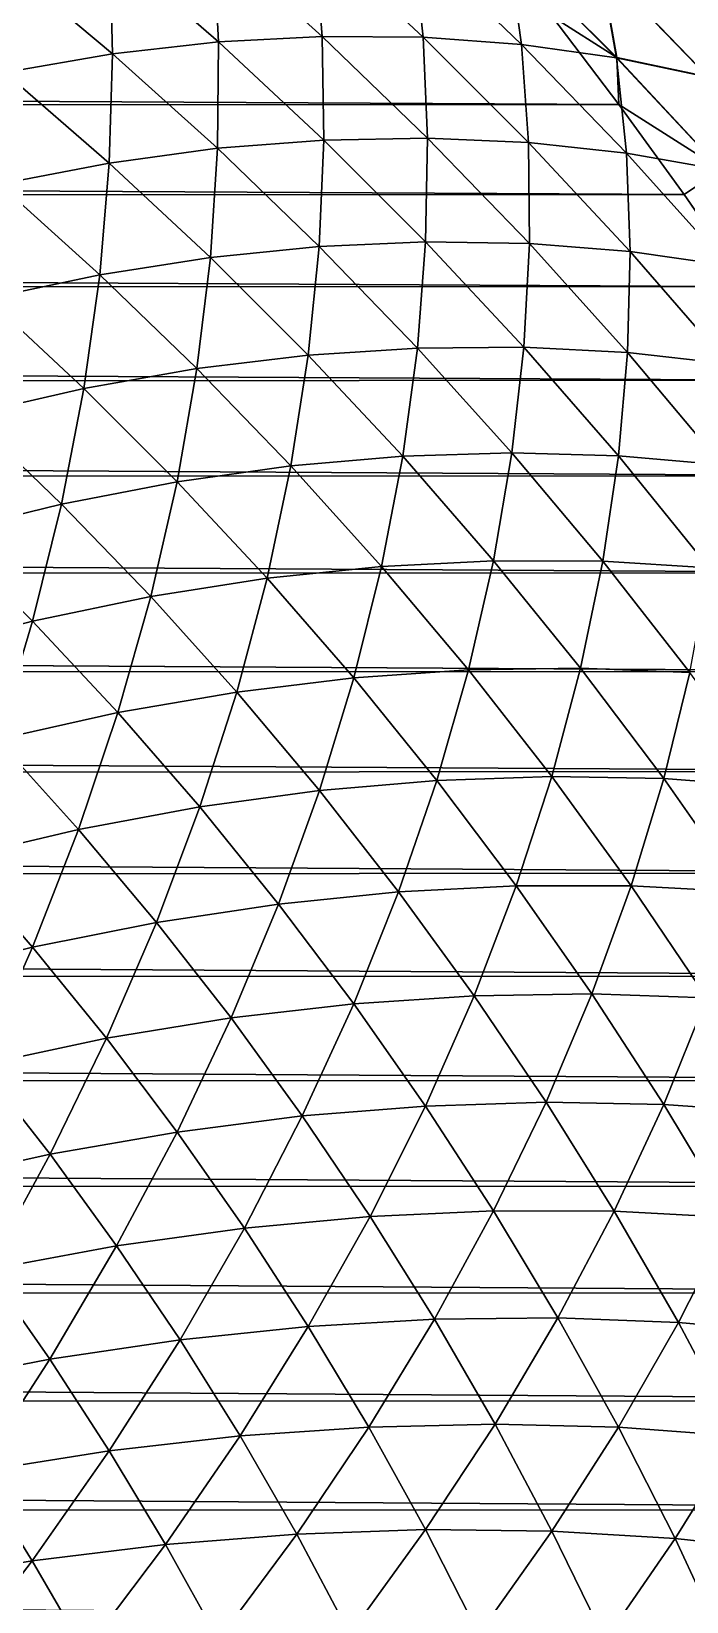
# Model space of a CAD drawing. Header units: millimetres. Extents: x -3250 to 5350, y -3250 to 3250.
# Drawn here: x 4990.6 to 5102.8, y 257.8 to 526.7 of the extents above; entities that cross this region are included whole.
import ezdxf

# ---------------------------------------------------------------- set-up
doc = ezdxf.new("R2010")
doc.units = ezdxf.units.MM
doc.header["$MEASUREMENT"] = 0
doc.layers.add('MESH_3D', color=2, linetype='CONTINUOUS')

msp = doc.modelspace()

# ---------------------------------------------------------------- linework, layer by layer
at = {"layer": 'MESH_3D'}
for points in [[(4986.01, 538.42, 25900), (5004.53, 522.88, 25900), (5004.04, 541.1, 25875.58)], [(5004.04, 541.1, 25875.58), (5022.65, 524.93, 25875.58), (5021.73, 542.66, 25850.7)], [(5004.53, 522.88, 25900), (5022.65, 524.93, 25875.58), (5004.04, 541.1, 25875.58)], [(5021.73, 542.66, 25850.7), (5040.38, 525.87, 25850.7), (5039.02, 543.12, 25825.39)], [(5022.65, 524.93, 25875.58), (5040.38, 525.87, 25850.7), (5021.73, 542.66, 25850.7)], [(5039.02, 543.12, 25825.39), (5057.68, 525.72, 25825.39), (5055.87, 542.48, 25799.69)], [(5040.38, 525.87, 25850.7), (5057.68, 525.72, 25825.39), (5039.02, 543.12, 25825.39)], [(5055.87, 542.48, 25799.69), (5074.49, 524.49, 25799.69), (5072.21, 540.77, 25773.62)], [(5057.68, 525.72, 25825.39), (5074.49, 524.49, 25799.69), (5055.87, 542.48, 25799.69)], [(5072.21, 540.77, 25773.62), (5090.77, 522.21, 25773.62), (5088, 538, 25747.21)], [(5074.49, 524.49, 25799.69), (5090.77, 522.21, 25773.62), (5072.21, 540.77, 25773.62)], [(5072.26, 540.82, 5726.58), (5090.82, 522.26, 5726.58), (5079.71, 529.35, 5718.59)], [(5088.04, 538.04, 5752.96), (5090.82, 522.26, 5726.58), (5072.26, 540.82, 5726.58)], [(4986.09, 519.71, 25923.94), (5004.53, 522.88, 25900), (4986.01, 538.42, 25900)], [(5088, 538, 25747.21), (5106.45, 518.9, 25747.21), (5103.18, 534.2, 25720.51)], [(5090.77, 522.21, 25773.62), (5106.45, 518.9, 25747.21), (5088, 538, 25747.21)], [(5088.04, 538.04, 5752.96), (5106.49, 518.93, 5752.96), (5090.82, 522.26, 5726.58)], [(5103.21, 534.23, 5779.65), (5106.49, 518.93, 5752.96), (5088.04, 538.04, 5752.96)], [(2531.09, 527.57, 917.86), (5079.71, 529.35, 5718.59), (5091.2, 514.23, 5712.48)], [(2542.5, 512.48, 911.8), (2531.09, 527.57, 917.86), (5091.2, 514.23, 5712.48)], [(5090.82, 522.26, 5726.58), (5091.2, 514.23, 5712.48), (5079.71, 529.35, 5718.59)], [(5004.53, 522.88, 25900), (5022.5, 506.7, 25900), (5022.65, 524.93, 25875.58)], [(5022.5, 506.7, 25900), (5040.68, 508.11, 25875.58), (5022.65, 524.93, 25875.58)], [(5022.65, 524.93, 25875.58), (5040.68, 508.11, 25875.58), (5040.38, 525.87, 25850.7)], [(5040.38, 525.87, 25850.7), (5058.43, 508.43, 25850.7), (5057.68, 525.72, 25825.39)], [(5040.68, 508.11, 25875.58), (5058.43, 508.43, 25850.7), (5040.38, 525.87, 25850.7)], [(5057.68, 525.72, 25825.39), (5075.72, 507.68, 25825.39), (5074.49, 524.49, 25799.69)], [(5058.43, 508.43, 25850.7), (5075.72, 507.68, 25825.39), (5057.68, 525.72, 25825.39)], [(5074.49, 524.49, 25799.69), (5092.48, 505.87, 25799.69), (5090.77, 522.21, 25773.62)], [(5075.72, 507.68, 25825.39), (5092.48, 505.87, 25799.69), (5074.49, 524.49, 25799.69)], [(4986.09, 519.71, 25923.94), (5003.96, 504.18, 25923.94), (5004.53, 522.88, 25900)], [(5003.96, 504.18, 25923.94), (5022.5, 506.7, 25900), (5004.53, 522.88, 25900)], [(5090.77, 522.21, 25773.62), (5108.66, 503.02, 25773.62), (5106.45, 518.9, 25747.21)], [(5092.48, 505.87, 25799.69), (5108.66, 503.02, 25773.62), (5090.77, 522.21, 25773.62)], [(5090.82, 522.26, 5726.58), (5108.71, 503.07, 5726.58), (5091.2, 514.23, 5712.48)], [(5106.49, 518.93, 5752.96), (5108.71, 503.07, 5726.58), (5090.82, 522.26, 5726.58)], [(4985.12, 500.55, 25947.35), (5003.96, 504.18, 25923.94), (4986.09, 519.71, 25923.94)], [(2542.5, 512.48, 911.8), (5091.2, 514.23, 5712.48), (5102.36, 498.79, 5706.56)], [(5108.71, 503.07, 5726.58), (5102.36, 498.79, 5706.56), (5091.2, 514.23, 5712.48)], [(2553.57, 497.07, 905.92), (2542.5, 512.48, 911.8), (5102.36, 498.79, 5706.56)], [(5040.68, 508.11, 25875.58), (5058.11, 490.68, 25875.58), (5058.43, 508.43, 25850.7)], [(5058.11, 490.68, 25875.58), (5075.87, 490.38, 25850.7), (5058.43, 508.43, 25850.7)], [(5058.43, 508.43, 25850.7), (5075.87, 490.38, 25850.7), (5075.72, 507.68, 25825.39)], [(5003.96, 504.18, 25923.94), (5021.28, 488.03, 25923.94), (5022.5, 506.7, 25900)], [(5021.28, 488.03, 25923.94), (5039.9, 489.9, 25900), (5022.5, 506.7, 25900)], [(5022.5, 506.7, 25900), (5039.9, 489.9, 25900), (5040.68, 508.11, 25875.58)], [(5039.9, 489.9, 25900), (5058.11, 490.68, 25875.58), (5040.68, 508.11, 25875.58)], [(5075.72, 507.68, 25825.39), (5093.12, 489.02, 25825.39), (5092.48, 505.87, 25799.69)], [(5075.87, 490.38, 25850.7), (5093.12, 489.02, 25825.39), (5075.72, 507.68, 25825.39)], [(5092.48, 505.87, 25799.69), (5109.8, 486.63, 25799.69), (5108.66, 503.02, 25773.62)], [(5093.12, 489.02, 25825.39), (5109.8, 486.63, 25799.69), (5092.48, 505.87, 25799.69)], [(4985.12, 500.55, 25947.35), (5002.32, 485.06, 25947.35), (5003.96, 504.18, 25923.94)], [(5002.32, 485.06, 25947.35), (5021.28, 488.03, 25923.94), (5003.96, 504.18, 25923.94)], [(5108.71, 503.07, 5726.58), (5113.17, 483.04, 5700.82), (5102.36, 498.79, 5706.56)], [(4983.07, 480.97, 25970.23), (5002.32, 485.06, 25947.35), (4985.12, 500.55, 25947.35)], [(2553.57, 497.07, 905.92), (5102.36, 498.79, 5706.56), (5113.17, 483.04, 5700.82)], [(2564.3, 481.35, 900.22), (2553.57, 497.07, 905.92), (5113.17, 483.04, 5700.82)], [(5021.28, 488.03, 25923.94), (5038.03, 471.28, 25923.94), (5039.9, 489.9, 25900)], [(5038.03, 471.28, 25923.94), (5056.7, 472.5, 25900), (5039.9, 489.9, 25900)], [(5039.9, 489.9, 25900), (5056.7, 472.5, 25900), (5058.11, 490.68, 25875.58)], [(5056.7, 472.5, 25900), (5074.93, 472.65, 25875.58), (5058.11, 490.68, 25875.58)], [(5058.11, 490.68, 25875.58), (5074.93, 472.65, 25875.58), (5075.87, 490.38, 25850.7)], [(5074.93, 472.65, 25875.58), (5092.66, 471.73, 25850.7), (5075.87, 490.38, 25850.7)], [(5075.87, 490.38, 25850.7), (5092.66, 471.73, 25850.7), (5093.12, 489.02, 25825.39)], [(5002.32, 485.06, 25947.35), (5018.97, 468.97, 25947.35), (5021.28, 488.03, 25923.94)], [(5018.97, 468.97, 25947.35), (5038.03, 471.28, 25923.94), (5021.28, 488.03, 25923.94)], [(5092.66, 471.73, 25850.7), (5109.85, 469.77, 25825.39), (5093.12, 489.02, 25825.39)], [(5093.12, 489.02, 25825.39), (5109.85, 469.77, 25825.39), (5109.8, 486.63, 25799.69)], [(4983.07, 480.97, 25970.23), (4999.59, 465.57, 25970.23), (5002.32, 485.06, 25947.35)], [(4999.59, 465.57, 25970.23), (5018.97, 468.97, 25947.35), (5002.32, 485.06, 25947.35)], [(2564.3, 481.35, 900.22), (5113.17, 483.04, 5700.82), (5123.63, 466.99, 5695.26)], [(2574.68, 465.34, 894.7), (2564.3, 481.35, 900.22), (5123.63, 466.99, 5695.26)], [(4979.94, 461.05, 25992.53), (4999.59, 465.57, 25970.23), (4983.07, 480.97, 25970.23)], [(5018.97, 468.97, 25947.35), (5035.06, 452.32, 25947.35), (5038.03, 471.28, 25923.94)], [(5035.06, 452.32, 25947.35), (5054.18, 453.96, 25923.94), (5038.03, 471.28, 25923.94)], [(5038.03, 471.28, 25923.94), (5054.18, 453.96, 25923.94), (5056.7, 472.5, 25900)], [(5054.18, 453.96, 25923.94), (5072.88, 454.53, 25900), (5056.7, 472.5, 25900)], [(5056.7, 472.5, 25900), (5072.88, 454.53, 25900), (5074.93, 472.65, 25875.58)], [(5072.88, 454.53, 25900), (5091.1, 454.04, 25875.58), (5074.93, 472.65, 25875.58)], [(5074.93, 472.65, 25875.58), (5091.1, 454.04, 25875.58), (5092.66, 471.73, 25850.7)], [(5091.1, 454.04, 25875.58), (5108.8, 452.5, 25850.7), (5092.66, 471.73, 25850.7)], [(5092.66, 471.73, 25850.7), (5108.8, 452.5, 25850.7), (5109.85, 469.77, 25825.39)], [(4999.59, 465.57, 25970.23), (5015.57, 449.59, 25970.23), (5018.97, 468.97, 25947.35)], [(5015.57, 449.59, 25970.23), (5035.06, 452.32, 25947.35), (5018.97, 468.97, 25947.35)], [(2574.68, 465.34, 894.7), (5123.63, 466.99, 5695.26), (5133.73, 450.66, 5689.89)], [(2584.7, 449.04, 889.38), (2574.68, 465.34, 894.7), (5133.73, 450.66, 5689.89)], [(4979.94, 461.05, 25992.53), (4995.77, 445.77, 25992.53), (4999.59, 465.57, 25970.23)], [(4995.77, 445.77, 25992.53), (5015.57, 449.59, 25970.23), (4999.59, 465.57, 25970.23)], [(4975.71, 440.84, 26014.23), (4995.77, 445.77, 25992.53), (4979.94, 461.05, 25992.53)], [(5054.18, 453.96, 25923.94), (5069.71, 436.09, 25923.94), (5072.88, 454.53, 25900)], [(5069.71, 436.09, 25923.94), (5088.42, 436.01, 25900), (5072.88, 454.53, 25900)], [(5072.88, 454.53, 25900), (5088.42, 436.01, 25900), (5091.1, 454.04, 25875.58)], [(5015.57, 449.59, 25970.23), (5030.97, 433.07, 25970.23), (5035.06, 452.32, 25947.35)], [(5030.97, 433.07, 25970.23), (5050.55, 435.12, 25947.35), (5035.06, 452.32, 25947.35)], [(5035.06, 452.32, 25947.35), (5050.55, 435.12, 25947.35), (5054.18, 453.96, 25923.94)], [(5050.55, 435.12, 25947.35), (5069.71, 436.09, 25923.94), (5054.18, 453.96, 25923.94)], [(5088.42, 436.01, 25900), (5106.62, 434.88, 25875.58), (5091.1, 454.04, 25875.58)], [(5091.1, 454.04, 25875.58), (5106.62, 434.88, 25875.58), (5108.8, 452.5, 25850.7)], [(2584.7, 449.04, 889.38), (5133.73, 450.66, 5689.89), (5143.47, 434.04, 5684.72)], [(2594.37, 432.46, 884.24), (2584.7, 449.04, 889.38), (5143.47, 434.04, 5684.72)], [(4995.77, 445.77, 25992.53), (5011.05, 429.94, 25992.53), (5015.57, 449.59, 25970.23)], [(5011.05, 429.94, 25992.53), (5030.97, 433.07, 25970.23), (5015.57, 449.59, 25970.23)], [(4975.71, 440.84, 26014.23), (4990.84, 425.71, 26014.23), (4995.77, 445.77, 25992.53)], [(4990.84, 425.71, 26014.23), (5011.05, 429.94, 25992.53), (4995.77, 445.77, 25992.53)], [(4970.39, 420.39, 26035.3), (4990.84, 425.71, 26014.23), (4975.71, 440.84, 26014.23)], [(5050.55, 435.12, 25947.35), (5065.43, 417.38, 25947.35), (5069.71, 436.09, 25923.94)], [(5065.43, 417.38, 25947.35), (5084.62, 417.69, 25923.94), (5069.71, 436.09, 25923.94)], [(5069.71, 436.09, 25923.94), (5084.62, 417.69, 25923.94), (5088.42, 436.01, 25900)], [(5084.62, 417.69, 25923.94), (5103.31, 416.95, 25900), (5088.42, 436.01, 25900)], [(5088.42, 436.01, 25900), (5103.31, 416.95, 25900), (5106.62, 434.88, 25875.58)], [(2594.37, 432.46, 884.24), (5143.47, 434.04, 5684.72), (5152.84, 417.15, 5679.74)], [(5011.05, 429.94, 25992.53), (5025.78, 413.59, 25992.53), (5030.97, 433.07, 25970.23)], [(5025.78, 413.59, 25992.53), (5045.79, 416.02, 25970.23), (5030.97, 433.07, 25970.23)], [(5030.97, 433.07, 25970.23), (5045.79, 416.02, 25970.23), (5050.55, 435.12, 25947.35)], [(5045.79, 416.02, 25970.23), (5065.43, 417.38, 25947.35), (5050.55, 435.12, 25947.35)], [(2603.67, 415.62, 879.3), (2594.37, 432.46, 884.24), (5152.84, 417.15, 5679.74)], [(4990.84, 425.71, 26014.23), (5005.43, 410.07, 26014.23), (5011.05, 429.94, 25992.53)], [(5005.43, 410.07, 26014.23), (5025.78, 413.59, 25992.53), (5011.05, 429.94, 25992.53)], [(4970.39, 420.39, 26035.3), (4984.8, 405.46, 26035.3), (4990.84, 425.71, 26014.23)], [(4984.8, 405.46, 26035.3), (5005.43, 410.07, 26014.23), (4990.84, 425.71, 26014.23)], [(2603.67, 415.62, 879.3), (5152.84, 417.15, 5679.74), (5161.84, 400, 5674.96)], [(5045.79, 416.02, 25970.23), (5060.01, 398.46, 25970.23), (5065.43, 417.38, 25947.35)], [(5060.01, 398.46, 25970.23), (5079.68, 399.14, 25947.35), (5065.43, 417.38, 25947.35)], [(5065.43, 417.38, 25947.35), (5079.68, 399.14, 25947.35), (5084.62, 417.69, 25923.94)], [(5079.68, 399.14, 25947.35), (5098.87, 398.78, 25923.94), (5084.62, 417.69, 25923.94)], [(5084.62, 417.69, 25923.94), (5098.87, 398.78, 25923.94), (5103.31, 416.95, 25900)], [(5098.87, 398.78, 25923.94), (5117.53, 397.39, 25900), (5103.31, 416.95, 25900)], [(2612.6, 398.52, 874.56), (2603.67, 415.62, 879.3), (5161.84, 400, 5674.96)], [(5025.78, 413.59, 25992.53), (5039.92, 396.73, 25992.53), (5045.79, 416.02, 25970.23)], [(5039.92, 396.73, 25992.53), (5060.01, 398.46, 25970.23), (5045.79, 416.02, 25970.23)], [(5005.43, 410.07, 26014.23), (5019.46, 393.92, 26014.23), (5025.78, 413.59, 25992.53)], [(5019.46, 393.92, 26014.23), (5039.92, 396.73, 25992.53), (5025.78, 413.59, 25992.53)], [(4984.8, 405.46, 26035.3), (4998.69, 390.04, 26035.3), (5005.43, 410.07, 26014.23)], [(4998.69, 390.04, 26035.3), (5019.46, 393.92, 26014.23), (5005.43, 410.07, 26014.23)], [(4977.66, 385.07, 26055.73), (4998.69, 390.04, 26035.3), (4984.8, 405.46, 26035.3)], [(2612.6, 398.52, 874.56), (5161.84, 400, 5674.96), (5170.46, 382.6, 5670.38)], [(2621.14, 381.17, 870.02), (2612.6, 398.52, 874.56), (5170.46, 382.6, 5670.38)], [(5039.92, 396.73, 25992.53), (5053.47, 379.39, 25992.53), (5060.01, 398.46, 25970.23)], [(5053.47, 379.39, 25992.53), (5073.61, 380.42, 25970.23), (5060.01, 398.46, 25970.23)], [(5060.01, 398.46, 25970.23), (5073.61, 380.42, 25970.23), (5079.68, 399.14, 25947.35)], [(5073.61, 380.42, 25970.23), (5093.29, 380.41, 25947.35), (5079.68, 399.14, 25947.35)], [(5079.68, 399.14, 25947.35), (5093.29, 380.41, 25947.35), (5098.87, 398.78, 25923.94)], [(5093.29, 380.41, 25947.35), (5112.45, 379.38, 25923.94), (5098.87, 398.78, 25923.94)], [(5098.87, 398.78, 25923.94), (5112.45, 379.38, 25923.94), (5117.53, 397.39, 25900)], [(5019.46, 393.92, 26014.23), (5032.92, 377.3, 26014.23), (5039.92, 396.73, 25992.53)], [(5032.92, 377.3, 26014.23), (5053.47, 379.39, 25992.53), (5039.92, 396.73, 25992.53)], [(4998.69, 390.04, 26035.3), (5012.03, 374.14, 26035.3), (5019.46, 393.92, 26014.23)], [(5012.03, 374.14, 26035.3), (5032.92, 377.3, 26014.23), (5019.46, 393.92, 26014.23)], [(4977.66, 385.07, 26055.73), (4990.84, 369.91, 26055.73), (4998.69, 390.04, 26035.3)], [(4990.84, 369.91, 26055.73), (5012.03, 374.14, 26035.3), (4998.69, 390.04, 26035.3)], [(4969.41, 364.59, 26075.47), (4990.84, 369.91, 26055.73), (4977.66, 385.07, 26055.73)], [(2621.14, 381.17, 870.02), (5170.46, 382.6, 5670.38), (5178.69, 364.97, 5666.01)], [(2629.31, 363.59, 865.68), (2621.14, 381.17, 870.02), (5178.69, 364.97, 5666.01)], [(5032.92, 377.3, 26014.23), (5045.79, 360.22, 26014.23), (5053.47, 379.39, 25992.53)], [(5045.79, 360.22, 26014.23), (5066.4, 361.59, 25992.53), (5053.47, 379.39, 25992.53)], [(5053.47, 379.39, 25992.53), (5066.4, 361.59, 25992.53), (5073.61, 380.42, 25970.23)], [(5066.4, 361.59, 25992.53), (5086.56, 361.92, 25970.23), (5073.61, 380.42, 25970.23)], [(5073.61, 380.42, 25970.23), (5086.56, 361.92, 25970.23), (5093.29, 380.41, 25947.35)], [(5086.56, 361.92, 25970.23), (5106.23, 361.22, 25947.35), (5093.29, 380.41, 25947.35)], [(5093.29, 380.41, 25947.35), (5106.23, 361.22, 25947.35), (5112.45, 379.38, 25923.94)], [(5012.03, 374.14, 26035.3), (5024.8, 357.79, 26035.3), (5032.92, 377.3, 26014.23)], [(5024.8, 357.79, 26035.3), (5045.79, 360.22, 26014.23), (5032.92, 377.3, 26014.23)], [(4990.84, 369.91, 26055.73), (5003.48, 354.3, 26055.73), (5012.03, 374.14, 26035.3)], [(5003.48, 354.3, 26055.73), (5024.8, 357.79, 26035.3), (5012.03, 374.14, 26035.3)], [(4969.41, 364.59, 26075.47), (4981.88, 349.73, 26075.47), (4990.84, 369.91, 26055.73)], [(4981.88, 349.73, 26075.47), (5003.48, 354.3, 26055.73), (4990.84, 369.91, 26055.73)], [(2629.31, 363.59, 865.68), (5178.69, 364.97, 5666.01), (5186.53, 347.11, 5661.84)], [(2637.09, 345.78, 861.55), (2629.31, 363.59, 865.68), (5186.53, 347.11, 5661.84)], [(5045.79, 360.22, 26014.23), (5058.06, 342.69, 26014.23), (5066.4, 361.59, 25992.53)], [(5058.06, 342.69, 26014.23), (5078.71, 343.35, 25992.53), (5066.4, 361.59, 25992.53)], [(5066.4, 361.59, 25992.53), (5078.71, 343.35, 25992.53), (5086.56, 361.92, 25970.23)], [(5078.71, 343.35, 25992.53), (5098.87, 342.97, 25970.23), (5086.56, 361.92, 25970.23)], [(5086.56, 361.92, 25970.23), (5098.87, 342.97, 25970.23), (5106.23, 361.22, 25947.35)], [(5098.87, 342.97, 25970.23), (5118.5, 341.59, 25947.35), (5106.23, 361.22, 25947.35)], [(5003.48, 354.3, 26055.73), (5015.57, 338.25, 26055.73), (5024.8, 357.79, 26035.3)], [(5015.57, 338.25, 26055.73), (5037, 341, 26035.3), (5024.8, 357.79, 26035.3)], [(5024.8, 357.79, 26035.3), (5037, 341, 26035.3), (5045.79, 360.22, 26014.23)], [(5037, 341, 26035.3), (5058.06, 342.69, 26014.23), (5045.79, 360.22, 26014.23)], [(4981.88, 349.73, 26075.47), (4993.82, 334.44, 26075.47), (5003.48, 354.3, 26055.73)], [(4993.82, 334.44, 26075.47), (5015.57, 338.25, 26055.73), (5003.48, 354.3, 26055.73)], [(4971.83, 329.57, 26094.52), (4993.82, 334.44, 26075.47), (4981.88, 349.73, 26075.47)], [(2637.09, 345.78, 861.55), (5186.53, 347.11, 5661.84), (5193.97, 329.03, 5657.89)], [(2644.47, 327.77, 857.62), (2637.09, 345.78, 861.55), (5193.97, 329.03, 5657.89)], [(5037, 341, 26035.3), (5048.6, 323.8, 26035.3), (5058.06, 342.69, 26014.23)], [(5048.6, 323.8, 26035.3), (5069.71, 324.75, 26014.23), (5058.06, 342.69, 26014.23)], [(5058.06, 342.69, 26014.23), (5069.71, 324.75, 26014.23), (5078.71, 343.35, 25992.53)], [(5069.71, 324.75, 26014.23), (5090.37, 324.68, 25992.53), (5078.71, 343.35, 25992.53)], [(5078.71, 343.35, 25992.53), (5090.37, 324.68, 25992.53), (5098.87, 342.97, 25970.23)], [(5090.37, 324.68, 25992.53), (5110.5, 323.61, 25970.23), (5098.87, 342.97, 25970.23)], [(5098.87, 342.97, 25970.23), (5110.5, 323.61, 25970.23), (5118.5, 341.59, 25947.35)], [(5015.57, 338.25, 26055.73), (5027.09, 321.8, 26055.73), (5037, 341, 26035.3)], [(5027.09, 321.8, 26055.73), (5048.6, 323.8, 26035.3), (5037, 341, 26035.3)], [(4993.82, 334.44, 26075.47), (5005.22, 318.75, 26075.47), (5015.57, 338.25, 26055.73)], [(5005.22, 318.75, 26075.47), (5027.09, 321.8, 26055.73), (5015.57, 338.25, 26055.73)], [(4971.83, 329.57, 26094.52), (4983.07, 314.64, 26094.52), (4993.82, 334.44, 26075.47)], [(4983.07, 314.64, 26094.52), (5005.22, 318.75, 26075.47), (4993.82, 334.44, 26075.47)], [(2644.47, 327.77, 857.62), (5193.97, 329.03, 5657.89), (5201.02, 310.75, 5654.15)], [(2651.46, 309.54, 853.91), (2644.47, 327.77, 857.62), (5201.02, 310.75, 5654.15)], [(5027.09, 321.8, 26055.73), (5038.03, 304.95, 26055.73), (5048.6, 323.8, 26035.3)], [(5038.03, 304.95, 26055.73), (5059.6, 306.2, 26035.3), (5048.6, 323.8, 26035.3)], [(5048.6, 323.8, 26035.3), (5059.6, 306.2, 26035.3), (5069.71, 324.75, 26014.23)], [(5059.6, 306.2, 26035.3), (5080.73, 306.42, 26014.23), (5069.71, 324.75, 26014.23)], [(5069.71, 324.75, 26014.23), (5080.73, 306.42, 26014.23), (5090.37, 324.68, 25992.53)], [(5080.73, 306.42, 26014.23), (5101.37, 305.63, 25992.53), (5090.37, 324.68, 25992.53)], [(5090.37, 324.68, 25992.53), (5101.37, 305.63, 25992.53), (5110.5, 323.61, 25970.23)], [(5101.37, 305.63, 25992.53), (5121.46, 303.85, 25970.23), (5110.5, 323.61, 25970.23)], [(5005.22, 318.75, 26075.47), (5016.07, 302.67, 26075.47), (5027.09, 321.8, 26055.73)], [(5016.07, 302.67, 26075.47), (5038.03, 304.95, 26055.73), (5027.09, 321.8, 26055.73)], [(4983.07, 314.64, 26094.52), (4993.79, 299.34, 26094.52), (5005.22, 318.75, 26075.47)], [(4993.79, 299.34, 26094.52), (5016.07, 302.67, 26075.47), (5005.22, 318.75, 26075.47)], [(4971.23, 294.95, 26112.84), (4993.79, 299.34, 26094.52), (4983.07, 314.64, 26094.52)], [(2651.46, 309.54, 853.91), (5201.02, 310.75, 5654.15), (5207.66, 292.27, 5650.62)], [(2658.05, 291.13, 850.41), (2651.46, 309.54, 853.91), (5207.66, 292.27, 5650.62)], [(5016.07, 302.67, 26075.47), (5026.35, 286.22, 26075.47), (5038.03, 304.95, 26055.73)], [(5026.35, 286.22, 26075.47), (5048.37, 287.74, 26055.73), (5038.03, 304.95, 26055.73)], [(5038.03, 304.95, 26055.73), (5048.37, 287.74, 26055.73), (5059.6, 306.2, 26035.3)], [(5048.37, 287.74, 26055.73), (5069.98, 288.23, 26035.3), (5059.6, 306.2, 26035.3)], [(5059.6, 306.2, 26035.3), (5069.98, 288.23, 26035.3), (5080.73, 306.42, 26014.23)], [(5069.98, 288.23, 26035.3), (5091.1, 287.71, 26014.23), (5080.73, 306.42, 26014.23)], [(5080.73, 306.42, 26014.23), (5091.1, 287.71, 26014.23), (5101.37, 305.63, 25992.53)], [(5091.1, 287.71, 26014.23), (5111.7, 286.2, 25992.53), (5101.37, 305.63, 25992.53)], [(5101.37, 305.63, 25992.53), (5111.7, 286.2, 25992.53), (5121.46, 303.85, 25970.23)], [(4993.79, 299.34, 26094.52), (5003.96, 283.67, 26094.52), (5016.07, 302.67, 26075.47)], [(5003.96, 283.67, 26094.52), (5026.35, 286.22, 26075.47), (5016.07, 302.67, 26075.47)], [(4971.23, 294.95, 26112.84), (4981.27, 280.07, 26112.84), (4993.79, 299.34, 26094.52)], [(4981.27, 280.07, 26112.84), (5003.96, 283.67, 26094.52), (4993.79, 299.34, 26094.52)], [(2658.05, 291.13, 850.41), (5207.66, 292.27, 5650.62), (5213.89, 273.62, 5647.31)], [(2664.23, 272.54, 847.13), (2658.05, 291.13, 850.41), (5213.89, 273.62, 5647.31)], [(5026.35, 286.22, 26075.47), (5036.05, 269.42, 26075.47), (5048.37, 287.74, 26055.73)], [(5036.05, 269.42, 26075.47), (5058.11, 270.17, 26055.73), (5048.37, 287.74, 26055.73)], [(5048.37, 287.74, 26055.73), (5058.11, 270.17, 26055.73), (5069.98, 288.23, 26035.3)], [(5058.11, 270.17, 26055.73), (5079.72, 269.9, 26035.3), (5069.98, 288.23, 26035.3)], [(5069.98, 288.23, 26035.3), (5079.72, 269.9, 26035.3), (5091.1, 287.71, 26014.23)], [(5079.72, 269.9, 26035.3), (5100.81, 268.65, 26014.23), (5091.1, 287.71, 26014.23)], [(5091.1, 287.71, 26014.23), (5100.81, 268.65, 26014.23), (5111.7, 286.2, 25992.53)], [(5003.96, 283.67, 26094.52), (5013.59, 267.65, 26094.52), (5026.35, 286.22, 26075.47)], [(5013.59, 267.65, 26094.52), (5036.05, 269.42, 26075.47), (5026.35, 286.22, 26075.47)], [(5100.81, 268.65, 26014.23), (5121.34, 266.42, 25992.53), (5111.7, 286.2, 25992.53)], [(4981.27, 280.07, 26112.84), (4990.78, 264.85, 26112.84), (5003.96, 283.67, 26094.52)], [(4990.78, 264.85, 26112.84), (5013.59, 267.65, 26094.52), (5003.96, 283.67, 26094.52)], [(4967.69, 261, 26130.41), (4990.78, 264.85, 26112.84), (4981.27, 280.07, 26112.84)], [(2664.23, 272.54, 847.13), (5213.89, 273.62, 5647.31), (5219.7, 254.79, 5644.22)], [(2670, 253.78, 844.06), (2664.23, 272.54, 847.13), (5219.7, 254.79, 5644.22)], [(5013.59, 267.65, 26094.52), (5022.65, 251.31, 26094.52), (5036.05, 269.42, 26075.47)], [(5022.65, 251.31, 26094.52), (5045.16, 252.29, 26075.47), (5036.05, 269.42, 26075.47)], [(5036.05, 269.42, 26075.47), (5045.16, 252.29, 26075.47), (5058.11, 270.17, 26055.73)], [(5045.16, 252.29, 26075.47), (5067.23, 252.27, 26055.73), (5058.11, 270.17, 26055.73)], [(5058.11, 270.17, 26055.73), (5067.23, 252.27, 26055.73), (5079.72, 269.9, 26035.3)], [(5067.23, 252.27, 26055.73), (5088.81, 251.25, 26035.3), (5079.72, 269.9, 26035.3)], [(5079.72, 269.9, 26035.3), (5088.81, 251.25, 26035.3), (5100.81, 268.65, 26014.23)], [(4990.78, 264.85, 26112.84), (4999.76, 249.3, 26112.84), (5013.59, 267.65, 26094.52)], [(4999.76, 249.3, 26112.84), (5022.65, 251.31, 26094.52), (5013.59, 267.65, 26094.52)], [(5088.81, 251.25, 26035.3), (5109.85, 249.26, 26014.23), (5100.81, 268.65, 26014.23)], [(5100.81, 268.65, 26014.23), (5109.85, 249.26, 26014.23), (5121.34, 266.42, 25992.53)], [(4967.69, 261, 26130.41), (4976.54, 246.26, 26130.41), (4990.78, 264.85, 26112.84)], [(4976.54, 246.26, 26130.41), (4999.76, 249.3, 26112.84), (4990.78, 264.85, 26112.84)]]:
    msp.add_3dface(points, dxfattribs=at)

doc.saveas('drawing.dxf')
